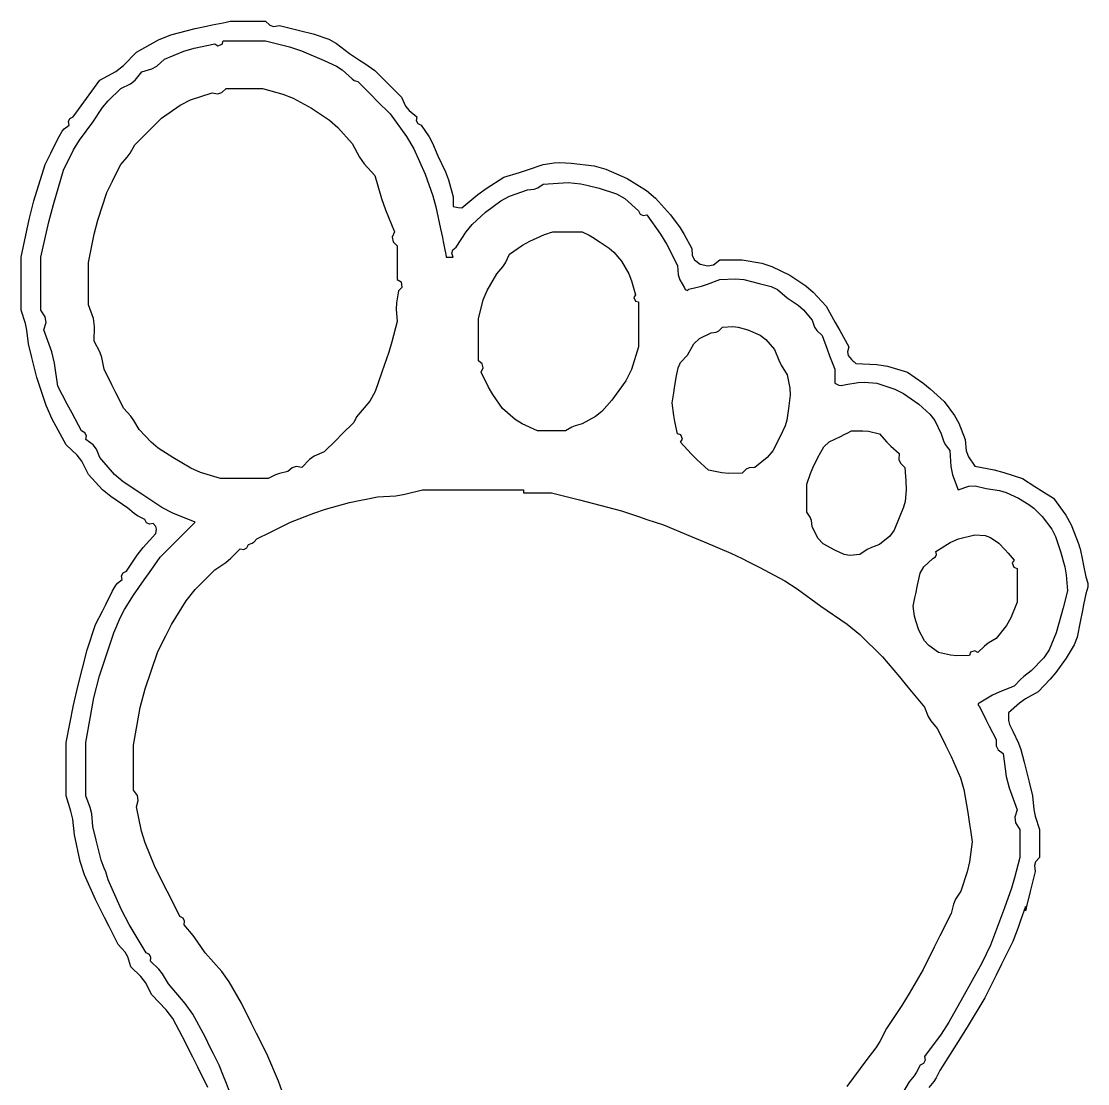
# Model space of a CAD drawing. Extents: x 345 to 1105, y -96 to 291.
# Drawn here: x 679.2 to 732, y 235.8 to 288.4 of the extents above; entities that cross this region are included whole.
import ezdxf

# ---------------------------------------------------------------- set-up
doc = ezdxf.new("R2010")
doc.units = 0
doc.header["$LTSCALE"] = 0.40404
doc.header["$MEASUREMENT"] = 0
doc.layers.get('0').update_dxf_attribs({"linetype": 'CONTINUOUS'})

msp = doc.modelspace()

# ---------------------------------------------------------------- linework, layer by layer
at = {"color": 0}
for p, q in [((689.338, 288.356), (689.407, 288.37)), ((689.407, 288.37), (689.546, 288.398)), ((689.546, 288.398), (690.241, 288.398)), ((690.241, 288.398), (690.588, 288.398)), ((690.588, 288.398), (691.283, 288.398)), ((691.283, 288.398), (691.499, 288.205)), ((686.594, 287.723), (687.81, 288.051)), ((687.81, 288.051), (688.366, 288.162)), ((688.366, 288.162), (688.643, 288.217)), ((688.643, 288.217), (689.199, 288.328)), ((689.199, 288.328), (689.338, 288.356)), ((691.499, 288.205), (691.69, 288.148)), ((691.69, 288.148), (691.977, 288.189)), ((691.977, 288.189), (692.644, 288.023)), ((692.644, 288.023), (692.978, 287.939)), ((692.978, 287.939), (693.645, 287.773)), ((684.893, 286.87), (685.994, 287.479)), ((685.994, 287.479), (686.594, 287.723)), ((693.645, 287.773), (694.421, 287.507)), ((694.421, 287.507), (694.802, 287.302)), ((684.263, 286.211), (684.893, 286.87)), ((694.802, 287.302), (695.45, 286.8)), ((695.45, 286.8), (695.953, 286.47)), ((695.953, 286.47), (696.203, 286.303)), ((696.203, 286.303), (696.701, 285.967)), ((683.087, 285.481), (683.885, 285.92)), ((683.885, 285.92), (684.263, 286.211)), ((696.701, 285.967), (697.229, 285.439)), ((682.562, 284.756), (683.087, 285.481)), ((697.229, 285.439), (697.493, 285.175)), ((682.298, 284.394), (682.562, 284.756)), ((697.493, 285.175), (698.021, 284.647)), ((681.767, 283.675), (682.298, 284.394)), ((698.021, 284.647), (698.232, 284.2)), ((698.232, 284.2), (698.4, 283.986)), ((681.601, 283.59), (681.767, 283.675)), ((698.4, 283.986), (698.785, 283.675)), ((698.785, 283.675), (698.753, 283.491)), ((681.322, 283.081), (681.558, 283.258)), ((681.527, 283.441), (681.601, 283.59)), ((681.558, 283.258), (681.527, 283.441)), ((698.753, 283.491), (698.827, 283.342)), ((698.827, 283.342), (698.993, 283.258)), ((698.993, 283.258), (699.389, 282.685)), ((680.794, 282.146), (681.072, 282.702)), ((681.072, 282.702), (681.216, 282.96)), ((681.216, 282.96), (681.322, 283.081)), ((699.389, 282.685), (699.559, 282.373)), ((680.655, 281.869), (680.794, 282.146)), ((699.559, 282.373), (699.826, 281.73)), ((680.378, 281.313), (680.655, 281.869)), ((699.826, 281.73), (700.203, 280.954)), ((679.819, 279.504), (680.378, 281.313)), ((703.876, 280.914), (704.266, 281.039)), ((704.266, 281.039), (705.036, 281.313)), ((705.036, 281.313), (705.587, 281.391)), ((705.587, 281.391), (705.869, 281.406)), ((705.869, 281.406), (706.425, 281.382)), ((706.425, 281.382), (707.57, 281.246)), ((707.57, 281.246), (708.15, 281.086)), ((708.15, 281.086), (709.204, 280.618)), ((700.203, 280.954), (700.358, 280.545)), ((700.358, 280.545), (700.591, 279.715)), ((702.223, 280.127), (703.091, 280.688)), ((703.091, 280.688), (703.876, 280.914)), ((709.204, 280.618), (710.153, 280.017)), ((701.803, 279.82), (702.223, 280.127)), ((710.153, 280.017), (710.599, 279.643)), ((679.582, 278.583), (679.819, 279.504)), ((700.591, 279.715), (700.591, 279.521)), ((700.591, 279.521), (700.591, 279.424)), ((700.591, 279.424), (700.591, 279.229)), ((701.007, 279.16), (701.803, 279.82)), ((710.599, 279.643), (711.357, 278.812)), ((700.591, 279.229), (700.756, 279.194)), ((700.756, 279.194), (700.84, 279.18)), ((700.84, 279.18), (701.007, 279.16)), ((679.197, 276.729), (679.582, 278.583)), ((711.357, 278.812), (711.823, 278.179)), ((711.823, 278.179), (712.033, 277.842)), ((712.033, 277.842), (712.399, 277.145)), ((712.399, 277.145), (712.419, 276.798)), ((712.419, 276.798), (712.534, 276.586)), ((679.197, 275.673), (679.197, 276.729)), ((712.534, 276.586), (712.816, 276.381)), ((712.816, 276.381), (713.203, 276.292)), ((713.203, 276.292), (713.471, 276.349)), ((713.471, 276.349), (713.788, 276.59)), ((713.788, 276.59), (714.233, 276.59)), ((714.233, 276.59), (714.455, 276.59)), ((714.455, 276.59), (714.899, 276.59)), ((714.899, 276.59), (715.877, 276.416)), ((715.877, 276.416), (716.367, 276.257)), ((716.367, 276.257), (717.261, 275.826)), ((717.261, 275.826), (718.051, 275.305)), ((679.197, 275.145), (679.197, 275.673)), ((718.051, 275.305), (718.422, 274.99)), ((679.197, 274.089), (679.197, 275.145)), ((718.422, 274.99), (719.067, 274.297)), ((719.067, 274.297), (719.513, 273.493)), ((679.405, 273.44), (679.197, 274.089)), ((679.475, 273.1), (679.405, 273.44)), ((679.544, 272.422), (679.475, 273.1)), ((719.513, 273.493), (719.735, 273.09)), ((719.735, 273.09), (720.178, 272.283)), ((679.711, 271.755), (679.544, 272.422)), ((720.178, 272.283), (720.116, 272.035)), ((720.116, 272.035), (720.156, 271.857)), ((679.794, 271.422), (679.711, 271.755)), ((720.156, 271.857), (720.317, 271.658)), ((720.317, 271.658), (720.401, 271.575)), ((720.401, 271.575), (720.442, 271.533)), ((720.442, 271.533), (720.526, 271.45)), ((679.961, 270.755), (679.794, 271.422)), ((720.526, 271.45), (721.566, 271.406)), ((721.566, 271.406), (722.095, 271.32)), ((722.095, 271.32), (723.096, 271.033)), ((723.096, 271.033), (723.852, 270.493)), ((680.425, 269.375), (679.961, 270.755)), ((723.852, 270.493), (724.215, 270.2)), ((724.215, 270.2), (724.902, 269.574)), ((680.721, 268.698), (680.425, 269.375)), ((724.902, 269.574), (725.416, 268.887)), ((725.416, 268.887), (725.632, 268.498)), ((681.42, 267.421), (680.721, 268.698)), ((725.632, 268.498), (725.944, 267.699)), ((681.96, 266.925), (681.42, 267.421)), ((725.944, 267.699), (725.997, 267.139)), ((682.197, 266.615), (681.96, 266.925)), ((725.997, 267.139), (726.107, 266.84)), ((726.107, 266.84), (726.43, 266.379)), ((682.531, 265.962), (682.197, 266.615)), ((726.43, 266.379), (727.388, 266.188)), ((727.388, 266.188), (727.864, 266.062)), ((683.224, 265.207), (682.531, 265.962)), ((727.864, 266.062), (728.791, 265.754)), ((728.791, 265.754), (729.399, 265.359)), ((683.624, 264.864), (683.224, 265.207)), ((729.399, 265.359), (729.704, 265.164)), ((729.704, 265.164), (730.32, 264.781)), ((684.476, 264.295), (683.624, 264.864)), ((730.32, 264.781), (730.937, 263.939)), ((684.781, 264.035), (684.476, 264.295)), ((684.952, 263.921), (684.781, 264.035)), ((685.309, 263.739), (684.952, 263.921)), ((685.394, 263.573), (685.309, 263.739)), ((685.542, 263.499), (685.394, 263.573)), ((730.937, 263.939), (731.196, 263.465)), ((685.225, 262.342), (685.865, 263.045)), ((685.726, 263.531), (685.542, 263.499)), ((685.859, 263.379), (685.726, 263.531)), ((685.898, 263.245), (685.859, 263.379)), ((685.865, 263.045), (685.898, 263.245)), ((731.196, 263.465), (731.57, 262.489)), ((731.57, 262.489), (731.598, 262.406)), ((684.406, 261.169), (684.93, 261.962)), ((684.93, 261.962), (685.225, 262.342)), ((731.598, 262.406), (731.611, 262.364)), ((731.611, 262.364), (731.639, 262.281)), ((731.639, 262.281), (731.75, 261.725)), ((731.75, 261.725), (731.806, 261.447)), ((731.806, 261.447), (731.917, 260.892)), ((684.166, 260.936), (684.24, 261.085)), ((684.198, 260.753), (684.166, 260.936)), ((684.24, 261.085), (684.406, 261.169)), ((683.712, 260.197), (683.855, 260.455)), ((683.855, 260.455), (683.961, 260.576)), ((683.961, 260.576), (684.198, 260.753)), ((731.917, 260.892), (732.012, 260.572)), ((732.012, 260.378), (731.917, 260.058)), ((732.012, 260.572), (732.012, 260.378)), ((683.378, 259.53), (683.712, 260.197)), ((731.917, 260.058), (731.806, 259.502)), ((683.212, 259.197), (683.378, 259.53)), ((731.806, 259.502), (731.75, 259.225)), ((682.878, 258.53), (683.212, 259.197)), ((731.75, 259.225), (731.639, 258.669)), ((682.711, 258.03), (682.878, 258.53)), ((731.639, 258.669), (731.485, 257.91)), ((682.461, 257.28), (682.628, 257.78)), ((682.628, 257.78), (682.711, 258.03)), ((731.485, 257.91), (731.338, 257.529)), ((681.989, 255.459), (682.461, 257.28)), ((731.338, 257.529), (730.945, 256.863)), ((730.945, 256.863), (730.44, 256.157)), ((730.44, 256.157), (730.159, 255.819)), ((730.159, 255.819), (729.555, 255.196)), ((681.78, 254.541), (681.989, 255.459)), ((729.555, 255.196), (728.927, 254.851)), ((728.627, 254.637), (728.097, 254.154)), ((728.927, 254.851), (728.627, 254.637)), ((681.42, 252.695), (681.78, 254.541)), ((728.097, 254.154), (728.087, 253.783)), ((728.087, 253.783), (728.134, 253.58)), ((728.134, 253.58), (728.305, 253.251)), ((728.305, 253.251), (728.58, 252.662)), ((681.42, 251.64), (681.42, 252.695)), ((728.58, 252.662), (728.693, 252.351)), ((728.693, 252.351), (728.861, 251.723)), ((681.42, 251.112), (681.42, 251.64)), ((728.861, 251.723), (729.028, 251.056)), ((681.42, 250.056), (681.42, 251.112)), ((729.028, 251.056), (729.111, 250.723)), ((729.111, 250.723), (729.278, 250.056)), ((681.655, 249.296), (681.42, 250.056)), ((729.278, 250.056), (729.346, 249.378)), ((681.74, 248.901), (681.655, 249.296)), ((729.346, 249.378), (729.417, 249.037)), ((681.836, 248.111), (681.74, 248.901)), ((729.417, 249.037), (729.625, 248.389)), ((729.625, 248.389), (729.625, 247.833)), ((682.119, 246.797), (681.836, 248.111)), ((729.625, 247.833), (729.625, 247.555)), ((729.625, 247.555), (729.625, 247)), ((682.332, 246.144), (682.119, 246.797)), ((729.432, 246.783), (729.375, 246.592)), ((729.625, 247), (729.432, 246.783)), ((682.878, 244.916), (682.332, 246.144)), ((729.417, 246.305), (729.25, 245.638)), ((729.375, 246.592), (729.417, 246.305)), ((729.25, 245.638), (729.166, 245.305)), ((729.166, 245.305), (729, 244.638)), ((683.323, 244.027), (682.878, 244.916)), ((728.93, 244.568), (728.686, 243.872)), ((728.93, 244.485), (728.93, 244.568)), ((729, 244.638), (728.972, 244.527)), ((683.545, 243.582), (683.323, 244.027)), ((728.93, 244.443), (728.93, 244.485)), ((728.958, 244.471), (728.93, 244.36)), ((728.93, 244.36), (728.93, 244.443)), ((728.972, 244.527), (728.958, 244.471)), ((683.99, 242.693), (683.545, 243.582)), ((728.561, 243.524), (728.305, 242.832)), ((728.686, 243.872), (728.561, 243.524)), ((684.332, 242.315), (683.99, 242.693)), ((728.305, 242.832), (727.75, 241.721)), ((684.47, 242.071), (684.332, 242.315)), ((684.615, 241.582), (684.47, 242.071)), ((685.124, 241.109), (684.615, 241.582)), ((727.75, 241.721), (727.472, 241.165)), ((685.346, 240.814), (685.124, 241.109)), ((727.472, 241.165), (726.916, 240.054)), ((685.657, 240.192), (685.346, 240.814)), ((686.376, 239.45), (685.657, 240.192)), ((726.916, 240.054), (726.036, 238.603)), ((686.693, 239.018), (686.376, 239.45)), ((687.185, 238.109), (686.693, 239.018)), ((726.036, 238.603), (725.592, 237.881)), ((687.685, 237.108), (687.185, 238.109)), ((725.592, 237.881), (724.693, 236.442)), ((687.935, 236.608), (687.685, 237.108)), ((688.435, 235.608), (687.935, 236.608)), ((724.512, 236.084), (724.398, 235.913)), ((724.693, 236.442), (724.512, 236.084)), ((724.398, 235.913), (724.138, 235.608))]:
    msp.add_line(p, q, dxfattribs=at)
at = {"color": 1}
for p, q in [((689.139, 287.26), (689.199, 287.425)), ((689.199, 287.425), (690.033, 287.425)), ((690.033, 287.425), (690.449, 287.425)), ((690.449, 287.425), (691.283, 287.425)), ((691.283, 287.425), (692.479, 287.141)), ((686.282, 286.522), (687.25, 286.917)), ((687.25, 286.917), (687.759, 287.073)), ((687.759, 287.073), (688.782, 287.287)), ((688.782, 287.287), (688.929, 287.19)), ((688.929, 287.19), (689.139, 287.26)), ((692.479, 287.141), (693.072, 286.943)), ((693.072, 286.943), (694.2, 286.453)), ((685.904, 286.18), (686.282, 286.522)), ((694.2, 286.453), (694.803, 286.178)), ((684.839, 285.479), (685.17, 285.897)), ((685.17, 285.897), (685.659, 286.042)), ((685.659, 286.042), (685.904, 286.18)), ((694.803, 286.178), (695.093, 285.989)), ((695.093, 285.989), (695.589, 285.55)), ((684.128, 285.064), (684.61, 285.295)), ((684.61, 285.295), (684.839, 285.479)), ((695.589, 285.55), (695.688, 285.474)), ((695.688, 285.474), (695.747, 285.444)), ((695.747, 285.444), (695.867, 285.411)), ((695.867, 285.411), (696.506, 284.772)), ((683.498, 284.468), (684.128, 285.064)), ((687.579, 284.512), (688.643, 284.855)), ((688.643, 284.855), (688.931, 284.816)), ((688.931, 284.816), (689.12, 284.873)), ((689.12, 284.873), (689.338, 285.064)), ((689.338, 285.064), (690.06, 285.064)), ((690.06, 285.064), (690.422, 285.064)), ((690.422, 285.064), (691.144, 285.064)), ((691.144, 285.064), (692.156, 284.792)), ((692.156, 284.792), (692.655, 284.592)), ((696.506, 284.772), (696.826, 284.453)), ((683.212, 284.125), (683.498, 284.468)), ((686.143, 283.605), (687.056, 284.251)), ((687.056, 284.251), (687.579, 284.512)), ((692.655, 284.592), (693.575, 284.091)), ((696.826, 284.453), (697.465, 283.813)), ((682.739, 283.397), (683.212, 284.125)), ((693.575, 284.091), (694.458, 283.498)), ((697.465, 283.813), (698.28, 282.698)), ((682.073, 282.509), (682.739, 283.397)), ((685.615, 283.077), (686.143, 283.605)), ((694.458, 283.498), (694.872, 283.14)), ((694.872, 283.14), (695.589, 282.355)), ((684.823, 282.285), (685.351, 282.813)), ((685.351, 282.813), (685.615, 283.077)), ((698.28, 282.698), (698.635, 282.087)), ((681.776, 282.029), (682.073, 282.509)), ((684.587, 281.87), (684.823, 282.285)), ((695.589, 282.355), (695.954, 281.667)), ((698.635, 282.087), (699.201, 280.827)), ((681.281, 281.035), (681.776, 282.029)), ((684.128, 281.313), (684.445, 281.671)), ((684.445, 281.671), (684.587, 281.87)), ((695.954, 281.667), (696.182, 281.338)), ((680.783, 279.327), (681.281, 281.035)), ((683.851, 280.757), (684.128, 281.313)), ((696.182, 281.338), (696.701, 280.757)), ((683.434, 279.924), (683.712, 280.479)), ((683.712, 280.479), (683.851, 280.757)), ((696.701, 280.757), (697.039, 279.63)), ((699.201, 280.827), (699.57, 279.763)), ((682.988, 278.559), (683.434, 279.924)), ((703.381, 279.749), (704.272, 280.063)), ((704.272, 280.063), (704.597, 280.083)), ((704.597, 280.083), (704.774, 280.147)), ((704.774, 280.147), (705.036, 280.34)), ((705.036, 280.34), (705.536, 280.368)), ((705.536, 280.368), (705.786, 280.382)), ((705.786, 280.382), (706.286, 280.41)), ((706.286, 280.41), (706.904, 280.344)), ((706.904, 280.344), (707.213, 280.288)), ((707.213, 280.288), (707.814, 280.132)), ((707.814, 280.132), (708.668, 279.86)), ((697.039, 279.63), (697.235, 279.072)), ((699.57, 279.763), (699.723, 279.217)), ((702.188, 278.951), (702.945, 279.517)), ((702.945, 279.517), (703.381, 279.749)), ((708.668, 279.86), (709.092, 279.618)), ((709.092, 279.618), (709.759, 279.021)), ((680.56, 278.464), (680.783, 279.327)), ((697.235, 279.072), (697.673, 277.979)), ((699.723, 279.217), (699.965, 278.118)), ((701.526, 278.331), (702.188, 278.951)), ((709.759, 279.021), (709.85, 278.858)), ((680.169, 276.729), (680.56, 278.464)), ((682.806, 277.859), (682.988, 278.559)), ((709.85, 278.858), (709.991, 278.787)), ((709.991, 278.787), (710.176, 278.812)), ((710.176, 278.812), (710.861, 277.861)), ((682.531, 276.451), (682.806, 277.859)), ((697.673, 277.979), (697.564, 277.717)), ((699.965, 278.118), (700.049, 277.701)), ((700.729, 277.215), (701.226, 277.974)), ((701.226, 277.974), (701.526, 278.331)), ((704.378, 277.517), (705.105, 277.84)), ((705.105, 277.84), (705.272, 277.895)), ((705.272, 277.895), (705.356, 277.923)), ((705.356, 277.923), (705.522, 277.979)), ((705.522, 277.979), (706.106, 277.979)), ((706.106, 277.979), (706.397, 277.979)), ((706.397, 277.979), (706.981, 277.979)), ((706.981, 277.979), (707.325, 277.804)), ((710.861, 277.861), (711.17, 277.355)), ((697.564, 277.717), (697.611, 277.484)), ((697.611, 277.484), (697.812, 277.284)), ((697.812, 277.284), (697.812, 276.617)), ((700.049, 277.701), (700.09, 277.493)), ((700.09, 277.493), (700.174, 277.076)), ((703.369, 276.867), (704.025, 277.319)), ((704.025, 277.319), (704.378, 277.517)), ((707.325, 277.804), (707.493, 277.706)), ((707.493, 277.706), (707.814, 277.493)), ((707.814, 277.493), (708.312, 277.174)), ((711.17, 277.355), (711.704, 276.312)), ((700.174, 277.076), (700.202, 276.937)), ((700.202, 276.937), (700.215, 276.867)), ((700.215, 276.867), (700.243, 276.729)), ((700.524, 276.919), (700.572, 277.088)), ((700.591, 276.729), (700.524, 276.919)), ((700.572, 277.088), (700.729, 277.215)), ((703.18, 276.445), (703.369, 276.867)), ((708.312, 277.174), (708.544, 276.971)), ((708.544, 276.971), (708.926, 276.52)), ((680.169, 275.673), (680.169, 276.729)), ((682.531, 275.617), (682.531, 276.451)), ((697.812, 276.617), (697.812, 276.284)), ((697.812, 276.284), (697.812, 275.617)), ((700.243, 276.729), (700.382, 276.729)), ((700.382, 276.729), (700.452, 276.729)), ((700.452, 276.729), (700.591, 276.729)), ((702.744, 275.895), (703.049, 276.242)), ((703.049, 276.242), (703.18, 276.445)), ((708.926, 276.52), (709.281, 275.891)), ((711.704, 276.312), (711.734, 275.847)), ((702.265, 275.063), (702.744, 275.895)), ((709.281, 275.891), (709.424, 275.548)), ((711.734, 275.847), (711.811, 275.6)), ((680.169, 275.145), (680.169, 275.673)), ((682.531, 275.2), (682.531, 275.617)), ((682.531, 274.367), (682.531, 275.2)), ((697.812, 275.617), (698.006, 275.506)), ((698.042, 275.218), (697.882, 275.062)), ((698.006, 275.506), (698.042, 275.218)), ((709.424, 275.548), (709.62, 274.853)), ((711.811, 275.6), (712.051, 275.2)), ((712.051, 275.2), (712.073, 275.115)), ((712.26, 275.131), (712.882, 275.288)), ((712.882, 275.288), (713.19, 275.386)), ((713.19, 275.386), (713.788, 275.617)), ((713.788, 275.617), (714.57, 275.653)), ((714.57, 275.653), (714.977, 275.609)), ((714.977, 275.609), (715.733, 275.409)), ((715.733, 275.409), (716.339, 275.271)), ((716.339, 275.271), (716.648, 275.116)), ((680.169, 274.089), (680.169, 275.145)), ((697.882, 275.062), (697.772, 274.46)), ((702.078, 274.602), (702.265, 275.063)), ((709.62, 274.853), (709.54, 274.727)), ((709.54, 274.727), (709.614, 274.542)), ((712.073, 275.115), (712.191, 275.076)), ((712.191, 275.076), (712.26, 275.131)), ((716.648, 275.116), (717.122, 274.714)), ((717.122, 274.714), (717.677, 274.341)), ((682.768, 273.676), (682.531, 274.367)), ((697.772, 274.46), (697.757, 274.143)), ((697.757, 274.143), (697.812, 273.533)), ((701.841, 273.672), (702.078, 274.602)), ((709.614, 274.542), (709.759, 274.506)), ((709.759, 274.506), (709.759, 273.617)), ((717.677, 274.341), (717.937, 274.111)), ((717.937, 274.111), (718.372, 273.603)), ((680.385, 273.761), (680.169, 274.089)), ((680.424, 273.492), (680.385, 273.761)), ((682.827, 273.292), (682.768, 273.676)), ((701.841, 272.839), (701.841, 273.672)), ((709.759, 273.617), (709.759, 273.172)), ((718.372, 273.603), (718.489, 273.26)), ((680.308, 273.117), (680.424, 273.492)), ((680.7, 272.04), (680.308, 273.117)), ((682.809, 272.561), (682.827, 273.292)), ((697.812, 273.533), (697.549, 272.521)), ((709.759, 273.172), (709.759, 272.283)), ((713.617, 273.015), (713.75, 273.081)), ((713.75, 273.081), (713.927, 273.256)), ((713.927, 273.256), (714.429, 273.291)), ((714.429, 273.291), (714.695, 273.261)), ((714.695, 273.261), (715.177, 273.117)), ((715.177, 273.117), (715.783, 272.865)), ((718.489, 273.26), (718.597, 273.09)), ((718.597, 273.09), (718.859, 272.839)), ((683.084, 272.041), (682.809, 272.561)), ((701.841, 272.422), (701.841, 272.839)), ((712.505, 272.433), (712.786, 272.698)), ((712.786, 272.698), (713.371, 272.978)), ((713.371, 272.978), (713.617, 273.015)), ((715.783, 272.865), (716.077, 272.648)), ((716.077, 272.648), (716.497, 272.144)), ((718.859, 272.839), (719.106, 272.171)), ((680.842, 271.472), (680.7, 272.04)), ((683.186, 271.75), (683.084, 272.041)), ((697.396, 272.019), (697.048, 271.033)), ((697.549, 272.521), (697.396, 272.019)), ((701.841, 271.588), (701.841, 272.422)), ((709.759, 272.283), (709.41, 271.155)), ((712.19, 271.866), (712.505, 272.433)), ((716.497, 272.144), (716.709, 271.627)), ((719.106, 272.171), (719.231, 271.838)), ((681.003, 270.338), (680.842, 271.472)), ((683.295, 271.172), (683.186, 271.75)), ((702.017, 271.443), (701.841, 271.588)), ((711.722, 271.244), (711.851, 271.503)), ((711.851, 271.503), (712.19, 271.866)), ((716.709, 271.627), (716.835, 271.374)), ((719.231, 271.838), (719.484, 271.172)), ((683.684, 270.394), (683.295, 271.172)), ((697.048, 271.033), (696.717, 270.068)), ((701.98, 271.033), (702.067, 271.245)), ((702.341, 270.281), (701.98, 271.033)), ((702.067, 271.245), (702.017, 271.443)), ((709.41, 271.155), (709.132, 270.599)), ((711.635, 270.755), (711.722, 271.244)), ((716.835, 271.374), (717.122, 270.894)), ((719.484, 271.172), (719.484, 270.894)), ((709.132, 270.599), (708.44, 269.644)), ((711.551, 270.255), (711.635, 270.755)), ((717.122, 270.894), (717.259, 270.241)), ((719.484, 270.894), (719.484, 270.755)), ((719.484, 270.755), (719.484, 270.477)), ((719.484, 270.477), (719.686, 270.38)), ((720.039, 270.408), (720.641, 270.518)), ((720.641, 270.518), (720.958, 270.532)), ((720.958, 270.532), (721.568, 270.477)), ((721.568, 270.477), (722.454, 270.19)), ((681.475, 269.449), (681.003, 270.338)), ((683.878, 270.005), (683.684, 270.394)), ((684.267, 269.227), (683.878, 270.005)), ((696.717, 270.068), (696.45, 269.594)), ((702.552, 269.916), (702.341, 270.281)), ((703.022, 269.227), (702.552, 269.916)), ((711.426, 269.505), (711.51, 270.005)), ((711.51, 270.005), (711.551, 270.255)), ((717.273, 269.889), (717.192, 269.227)), ((717.259, 270.241), (717.273, 269.889)), ((719.686, 270.38), (719.82, 270.363)), ((719.82, 270.363), (720.039, 270.408)), ((722.454, 270.19), (722.89, 269.973)), ((722.89, 269.973), (723.651, 269.435)), ((681.711, 269.004), (681.475, 269.449)), ((696.45, 269.594), (695.798, 268.81)), ((708.44, 269.644), (707.949, 269.075)), ((711.509, 268.889), (711.426, 269.505)), ((723.651, 269.435), (724.201, 268.949)), ((682.184, 268.115), (681.711, 269.004)), ((684.62, 268.849), (684.267, 269.227)), ((684.777, 268.635), (684.62, 268.849)), ((703.649, 268.691), (703.022, 269.227)), ((707.949, 269.075), (707.639, 268.824)), ((711.565, 268.582), (711.509, 268.889)), ((717.192, 269.227), (717.11, 268.652)), ((724.201, 268.949), (724.44, 268.635)), ((685.031, 268.185), (684.777, 268.635)), ((695.659, 268.532), (695.075, 267.949)), ((695.714, 268.643), (695.659, 268.532)), ((695.742, 268.699), (695.714, 268.643)), ((695.798, 268.81), (695.742, 268.699)), ((704.009, 268.461), (703.649, 268.691)), ((704.758, 268.115), (704.009, 268.461)), ((706.632, 268.371), (706.459, 268.298)), ((706.981, 268.463), (706.632, 268.371)), ((707.639, 268.824), (706.981, 268.463)), ((711.704, 267.977), (711.565, 268.582)), ((717.023, 268.362), (716.775, 267.838)), ((717.11, 268.652), (717.023, 268.362)), ((724.44, 268.635), (724.763, 267.977)), ((682.35, 268.031), (682.184, 268.115)), ((682.424, 267.882), (682.35, 268.031)), ((682.392, 267.699), (682.424, 267.882)), ((685.628, 267.554), (685.031, 268.185)), ((695.075, 267.949), (694.784, 267.657)), ((705.314, 268.115), (704.758, 268.115)), ((705.592, 268.115), (705.314, 268.115)), ((706.147, 268.115), (705.592, 268.115)), ((706.459, 268.298), (706.147, 268.115)), ((711.869, 267.916), (711.704, 267.977)), ((711.939, 267.707), (711.869, 267.916)), ((716.775, 267.838), (716.413, 267.136)), ((719.212, 267.574), (719.762, 267.838)), ((719.762, 267.838), (719.984, 267.949)), ((719.984, 267.949), (720.095, 268.004)), ((720.095, 268.004), (720.317, 268.115)), ((720.317, 268.115), (720.876, 268.127)), ((720.876, 268.127), (721.161, 268.098)), ((721.161, 268.098), (721.706, 267.977)), ((721.706, 267.977), (722.072, 267.566)), ((724.763, 267.977), (724.873, 267.62)), ((682.761, 267.431), (682.392, 267.699)), ((682.923, 267.221), (682.761, 267.431)), ((685.971, 267.268), (685.628, 267.554)), ((686.698, 266.796), (685.971, 267.268)), ((694.784, 267.657), (694.2, 267.074)), ((711.843, 267.56), (711.939, 267.707)), ((712.374, 266.98), (711.843, 267.56)), ((718.65, 266.796), (718.949, 267.327)), ((718.949, 267.327), (719.212, 267.574)), ((722.072, 267.566), (722.268, 267.37)), ((722.268, 267.37), (722.679, 267.004)), ((724.873, 267.62), (724.961, 267.445)), ((724.961, 267.445), (725.179, 267.143)), ((683.087, 266.796), (682.923, 267.221)), ((683.816, 265.968), (683.087, 266.796)), ((687.587, 266.27), (686.698, 266.796)), ((693.705, 266.861), (693.465, 266.696)), ((694.2, 267.074), (693.705, 266.861)), ((712.653, 266.701), (712.374, 266.98)), ((716.141, 266.804), (715.525, 266.31)), ((716.413, 267.136), (716.141, 266.804)), ((718.396, 266.282), (718.65, 266.796)), ((722.679, 267.004), (722.662, 266.705)), ((725.179, 267.143), (725.228, 266.349)), ((688.073, 266.056), (687.587, 266.27)), ((692.612, 266.292), (692.394, 266.101)), ((692.801, 266.349), (692.612, 266.292)), ((693.089, 266.31), (692.801, 266.349)), ((693.465, 266.696), (693.089, 266.31)), ((713.232, 266.171), (712.653, 266.701)), ((715.101, 266.217), (714.899, 266.032)), ((715.252, 266.284), (715.101, 266.217)), ((715.525, 266.31), (715.252, 266.284)), ((718.284, 266.016), (718.396, 266.282)), ((722.662, 266.705), (722.738, 266.514)), ((722.738, 266.514), (722.957, 266.31)), ((722.957, 266.31), (722.987, 265.865)), ((725.228, 266.349), (725.315, 265.942)), ((684.248, 265.594), (683.816, 265.968)), ((689.06, 265.754), (688.073, 266.056)), ((690.005, 265.754), (689.06, 265.754)), ((690.477, 265.754), (690.005, 265.754)), ((691.422, 265.754), (690.477, 265.754)), ((691.788, 265.944), (691.422, 265.754)), ((691.99, 266.016), (691.788, 265.944)), ((692.394, 266.101), (691.99, 266.016)), ((713.887, 266.035), (713.232, 266.171)), ((714.231, 266.006), (713.887, 266.035)), ((714.899, 266.032), (714.231, 266.006)), ((718.095, 265.476), (718.284, 266.016)), ((722.987, 265.865), (723.001, 265.643)), ((725.315, 265.942), (725.596, 265.198)), ((685.17, 264.99), (684.248, 265.594)), ((698.189, 264.981), (699.062, 265.198)), ((699.062, 265.198), (701.063, 265.198)), ((701.063, 265.198), (702.063, 265.198)), ((702.063, 265.198), (704.064, 265.198)), ((704.064, 265.198), (704.064, 265.143)), ((704.064, 265.143), (704.064, 265.115)), ((718.095, 264.92), (718.095, 265.476)), ((723.026, 265.198), (722.965, 264.629)), ((723.001, 265.643), (723.026, 265.198)), ((725.596, 265.198), (726.121, 265.382)), ((726.121, 265.382), (726.445, 265.399)), ((726.445, 265.399), (726.985, 265.268)), ((726.985, 265.268), (727.646, 265.171)), ((727.646, 265.171), (727.98, 265.069)), ((686.161, 264.325), (685.17, 264.99)), ((695.45, 264.573), (696.006, 264.684)), ((696.006, 264.684), (696.284, 264.74)), ((696.284, 264.74), (696.84, 264.851)), ((696.84, 264.851), (697.738, 264.911)), ((697.738, 264.911), (698.189, 264.981)), ((704.064, 265.115), (704.064, 265.059)), ((704.064, 265.059), (704.619, 265.059)), ((704.619, 265.059), (704.897, 265.059)), ((704.897, 265.059), (705.453, 265.059)), ((705.453, 265.059), (706.844, 264.707)), ((706.844, 264.707), (707.539, 264.527)), ((718.095, 264.642), (718.095, 264.92)), ((718.095, 264.087), (718.095, 264.642)), ((722.965, 264.629), (722.892, 264.34)), ((727.98, 265.069), (728.583, 264.781)), ((728.583, 264.781), (729.095, 264.479)), ((686.701, 264.041), (686.161, 264.325)), ((693.681, 264.043), (694.267, 264.239)), ((694.267, 264.239), (695.45, 264.573)), ((707.539, 264.527), (708.926, 264.156)), ((708.926, 264.156), (709.759, 263.878)), ((718.269, 263.844), (718.095, 264.087)), ((722.892, 264.34), (722.679, 263.809)), ((729.095, 264.479), (729.338, 264.293)), ((729.338, 264.293), (729.764, 263.878)), ((687.81, 263.601), (686.701, 264.041)), ((687.115, 262.906), (687.81, 263.601)), ((691.866, 263.267), (692.533, 263.601)), ((692.533, 263.601), (693.681, 264.043)), ((709.759, 263.878), (710.176, 263.739)), ((710.176, 263.739), (711.01, 263.462)), ((718.331, 263.689), (718.269, 263.844)), ((718.372, 263.392), (718.331, 263.689)), ((722.679, 263.809), (722.427, 263.204)), ((729.764, 263.878), (730.233, 263.252)), ((690.866, 262.767), (691.533, 263.1)), ((691.533, 263.1), (691.866, 263.267)), ((711.01, 263.462), (712.343, 262.906)), ((718.652, 262.807), (718.372, 263.392)), ((722.427, 263.204), (722.21, 262.909)), ((730.233, 263.252), (730.424, 262.886)), ((686.073, 261.864), (686.768, 262.559)), ((686.768, 262.559), (687.115, 262.906)), ((690.365, 262.323), (690.449, 262.489)), ((690.449, 262.489), (690.637, 262.56)), ((690.637, 262.56), (690.729, 262.621)), ((690.729, 262.621), (690.866, 262.767)), ((712.343, 262.906), (713.01, 262.629)), ((713.01, 262.629), (714.344, 262.072)), ((718.917, 262.526), (718.652, 262.807)), ((719.484, 262.211), (718.917, 262.526)), ((721.706, 262.489), (721.297, 262.343)), ((722.21, 262.909), (721.706, 262.489)), ((724.485, 262.142), (725.197, 262.599)), ((725.197, 262.599), (725.607, 262.775)), ((725.607, 262.775), (726.43, 262.975)), ((726.43, 262.975), (726.929, 262.934)), ((726.929, 262.934), (727.196, 262.84)), ((727.196, 262.84), (727.611, 262.559)), ((727.611, 262.559), (727.918, 262.227)), ((730.424, 262.886), (730.667, 262.142)), ((689.58, 261.813), (690.033, 262.281)), ((690.033, 262.281), (690.216, 262.249)), ((690.216, 262.249), (690.365, 262.323)), ((714.344, 262.072), (714.899, 261.795)), ((719.943, 261.998), (719.484, 262.211)), ((720.23, 261.95), (719.943, 261.998)), ((720.734, 262.003), (720.23, 261.95)), ((721.097, 262.243), (720.734, 262.003)), ((721.297, 262.343), (721.097, 262.243)), ((724.471, 261.877), (724.518, 261.996)), ((724.518, 261.996), (724.485, 262.142)), ((727.918, 262.227), (728.071, 262.06)), ((728.071, 262.06), (728.375, 261.725)), ((730.667, 262.142), (730.876, 261.38)), ((685.546, 261.113), (686.073, 261.864)), ((688.782, 261.239), (689.324, 261.6)), ((689.324, 261.6), (689.58, 261.813)), ((714.899, 261.795), (715.177, 261.656)), ((715.177, 261.656), (715.733, 261.378)), ((723.895, 261.384), (724.346, 261.795)), ((724.346, 261.795), (724.471, 261.877)), ((728.375, 261.725), (728.279, 261.578)), ((728.279, 261.578), (728.348, 261.368)), ((685.282, 260.738), (685.546, 261.113)), ((687.799, 260.265), (688.782, 261.239)), ((715.733, 261.378), (717.009, 260.692)), ((723.582, 260.475), (723.714, 261.07)), ((723.714, 261.07), (723.895, 261.384)), ((728.348, 261.368), (728.514, 261.308)), ((728.514, 261.308), (728.514, 260.642)), ((730.876, 261.38), (730.947, 260.984)), ((730.947, 260.984), (731.014, 260.197)), ((684.754, 259.989), (685.282, 260.738)), ((717.009, 260.692), (717.627, 260.298)), ((723.499, 260.058), (723.582, 260.475)), ((728.514, 260.642), (728.514, 260.308)), ((684.308, 259.271), (684.754, 259.989)), ((687.356, 259.708), (687.799, 260.265)), ((717.627, 260.298), (718.789, 259.433)), ((723.374, 259.433), (723.457, 259.85)), ((723.457, 259.85), (723.499, 260.058)), ((728.514, 260.308), (728.514, 259.641)), ((731.014, 260.197), (730.798, 259.362)), ((686.629, 258.53), (687.356, 259.708)), ((718.789, 259.433), (720.099, 258.549)), ((723.442, 258.953), (723.374, 259.433)), ((728.514, 259.641), (728.211, 258.864)), ((730.798, 259.362), (730.687, 258.945)), ((683.781, 258.113), (684.111, 258.891)), ((684.111, 258.891), (684.308, 259.271)), ((723.498, 258.713), (723.442, 258.953)), ((728.211, 258.864), (727.993, 258.486)), ((730.687, 258.945), (730.458, 258.113)), ((686.351, 257.974), (686.629, 258.53)), ((720.099, 258.549), (720.72, 258.041)), ((723.651, 258.252), (723.498, 258.713)), ((727.993, 258.486), (727.472, 257.835)), ((683.066, 255.993), (683.781, 258.113)), ((686.212, 257.696), (686.351, 257.974)), ((720.72, 258.041), (721.845, 256.932)), ((723.931, 257.732), (723.651, 258.252)), ((727.472, 257.835), (727.08, 257.603)), ((730.458, 258.113), (730.102, 257.285)), ((685.934, 257.141), (686.212, 257.696)), ((724.145, 257.487), (723.931, 257.732)), ((724.624, 257.141), (724.145, 257.487)), ((726.422, 257.237), (726.212, 257.167)), ((726.569, 257.141), (726.422, 257.237)), ((726.894, 257.46), (726.569, 257.141)), ((727.08, 257.603), (726.894, 257.46)), ((730.102, 257.285), (729.836, 256.885)), ((685.328, 255.347), (685.934, 257.141)), ((721.845, 256.932), (722.684, 255.937)), ((725.224, 257.012), (724.624, 257.141)), ((725.538, 256.983), (725.224, 257.012)), ((726.152, 257.002), (725.538, 256.983)), ((726.212, 257.167), (726.152, 257.002)), ((729.836, 256.885), (729.208, 256.238)), ((729.208, 256.238), (728.853, 255.958)), ((682.785, 254.898), (683.066, 255.993)), ((722.684, 255.937), (723.101, 255.437)), ((728.685, 255.803), (728.375, 255.474)), ((728.853, 255.958), (728.685, 255.803)), ((685.089, 254.42), (685.328, 255.347)), ((723.101, 255.437), (723.929, 254.432)), ((727.653, 255.205), (727.3, 255.035)), ((728.375, 255.474), (727.653, 255.205)), ((682.392, 252.695), (682.785, 254.898)), ((726.638, 254.64), (726.591, 254.61)), ((726.591, 254.61), (726.591, 254.531)), ((727.3, 255.035), (726.638, 254.64)), ((684.754, 252.556), (685.089, 254.42)), ((723.929, 254.432), (724.113, 253.982)), ((726.591, 254.531), (726.638, 254.501)), ((726.638, 254.501), (726.972, 253.834)), ((724.113, 253.982), (724.244, 253.764)), ((724.244, 253.764), (724.554, 253.39)), ((726.972, 253.834), (727.138, 253.501)), ((724.554, 253.39), (724.832, 252.834)), ((727.138, 253.501), (727.472, 252.834)), ((682.392, 251.64), (682.392, 252.695)), ((684.754, 251.667), (684.754, 252.556)), ((724.832, 252.834), (724.971, 252.556)), ((724.971, 252.556), (725.249, 252.001)), ((727.472, 252.834), (727.481, 252.524)), ((727.481, 252.524), (727.576, 252.333)), ((725.249, 252.001), (725.712, 250.937)), ((727.576, 252.333), (727.819, 252.14)), ((727.819, 252.14), (727.98, 251.005)), ((682.392, 251.112), (682.392, 251.64)), ((684.754, 251.223), (684.754, 251.667)), ((682.392, 250.056), (682.392, 251.112)), ((684.754, 250.334), (684.754, 251.223)), ((725.712, 250.937), (725.883, 250.365)), ((727.98, 251.005), (728.122, 250.438)), ((725.883, 250.365), (726.082, 249.222)), ((728.122, 250.438), (728.514, 249.361)), ((682.612, 249.469), (682.392, 250.056)), ((684.952, 250.06), (684.754, 250.334)), ((684.893, 249.5), (684.991, 249.823)), ((684.991, 249.823), (684.952, 250.06)), ((682.684, 249.152), (682.612, 249.469)), ((685.15, 248.306), (684.893, 249.5)), ((728.514, 249.361), (728.398, 248.986)), ((682.739, 248.528), (682.684, 249.152)), ((726.082, 249.222), (726.166, 248.639)), ((728.398, 248.986), (728.437, 248.717)), ((682.906, 247.861), (682.739, 248.528)), ((685.334, 247.714), (685.15, 248.306)), ((726.166, 248.639), (726.207, 248.347)), ((726.207, 248.347), (726.291, 247.764)), ((728.437, 248.717), (728.652, 248.389)), ((728.652, 248.389), (728.652, 247.833)), ((682.989, 247.527), (682.906, 247.861)), ((685.796, 246.583), (685.334, 247.714)), ((726.291, 247.764), (726.158, 246.775)), ((728.652, 247.833), (728.652, 247.555)), ((683.156, 246.861), (682.989, 247.527)), ((728.652, 247.555), (728.652, 247)), ((683.307, 246.476), (683.156, 246.861)), ((726.158, 246.775), (726.045, 246.281)), ((728.652, 247), (728.39, 245.987)), ((683.376, 246.281), (683.307, 246.476)), ((683.503, 245.888), (683.376, 246.281)), ((686.296, 245.583), (685.796, 246.583)), ((726.045, 246.281), (725.735, 245.333)), ((684.164, 244.4), (683.503, 245.888)), ((728.39, 245.987), (728.236, 245.485)), ((686.546, 245.082), (686.296, 245.583)), ((687.046, 244.082), (686.546, 245.082)), ((725.735, 245.333), (725.464, 244.93)), ((728.236, 245.485), (727.888, 244.499)), ((725.36, 244.693), (725.249, 244.221)), ((725.464, 244.93), (725.36, 244.693)), ((684.542, 243.673), (684.164, 244.4)), ((687.212, 243.998), (687.046, 244.082)), ((725.249, 244.221), (724.693, 243.11)), ((727.888, 244.499), (727.193, 242.663)), ((685.379, 242.276), (684.542, 243.673)), ((687.286, 243.849), (687.212, 243.998)), ((687.254, 243.665), (687.286, 243.849)), ((687.703, 243.135), (687.254, 243.665)), ((687.913, 242.856), (687.703, 243.135)), ((724.693, 243.11), (724.415, 242.554)), ((688.296, 242.276), (687.913, 242.856)), ((724.415, 242.554), (723.86, 241.443)), ((727.193, 242.663), (726.771, 241.763)), ((685.545, 242.192), (685.379, 242.276)), ((685.619, 242.043), (685.545, 242.192)), ((685.587, 241.859), (685.619, 242.043)), ((689.121, 241.359), (688.296, 242.276)), ((686, 241.462), (685.587, 241.859)), ((686.186, 241.234), (686, 241.462)), ((723.86, 241.443), (723.173, 240.255)), ((726.771, 241.763), (725.805, 240.054)), ((686.49, 240.748), (686.186, 241.234)), ((689.49, 240.847), (689.121, 241.359)), ((690.102, 239.776), (689.49, 240.847)), ((687.318, 239.773), (686.49, 240.748)), ((723.173, 240.255), (722.811, 239.67)), ((725.805, 240.054), (725.142, 238.835)), ((687.687, 239.234), (687.318, 239.773)), ((690.602, 238.775), (690.102, 239.776)), ((722.811, 239.67), (722.054, 238.525)), ((688.296, 238.109), (687.687, 239.234)), ((690.852, 238.275), (690.602, 238.775)), ((725.142, 238.835), (724.763, 238.245)), ((691.352, 237.275), (690.852, 238.275)), ((722.054, 238.525), (721.711, 237.887)), ((724.763, 238.245), (723.929, 237.136)), ((688.574, 237.553), (688.296, 238.109)), ((721.711, 237.887), (721.514, 237.578)), ((688.713, 237.275), (688.574, 237.553)), ((688.991, 236.719), (688.713, 237.275)), ((691.937, 235.919), (691.352, 237.275)), ((721.514, 237.578), (721.081, 236.997)), ((689.21, 236.163), (688.991, 236.719)), ((721.081, 236.997), (720.078, 235.65)), ((723.721, 236.719), (723.54, 236.362)), ((723.887, 236.804), (723.721, 236.719)), ((723.961, 236.953), (723.887, 236.804)), ((723.929, 237.136), (723.961, 236.953)), ((689.321, 235.885), (689.21, 236.163)), ((723.425, 236.191), (723.165, 235.886)), ((723.54, 236.362), (723.425, 236.191)), ((689.546, 235.33), (689.321, 235.885)), ((692.189, 235.22), (691.937, 235.919)), ((723.165, 235.886), (722.68, 235.043))]:
    msp.add_line(p, q, dxfattribs=at)

doc.saveas('drawing.dxf')
